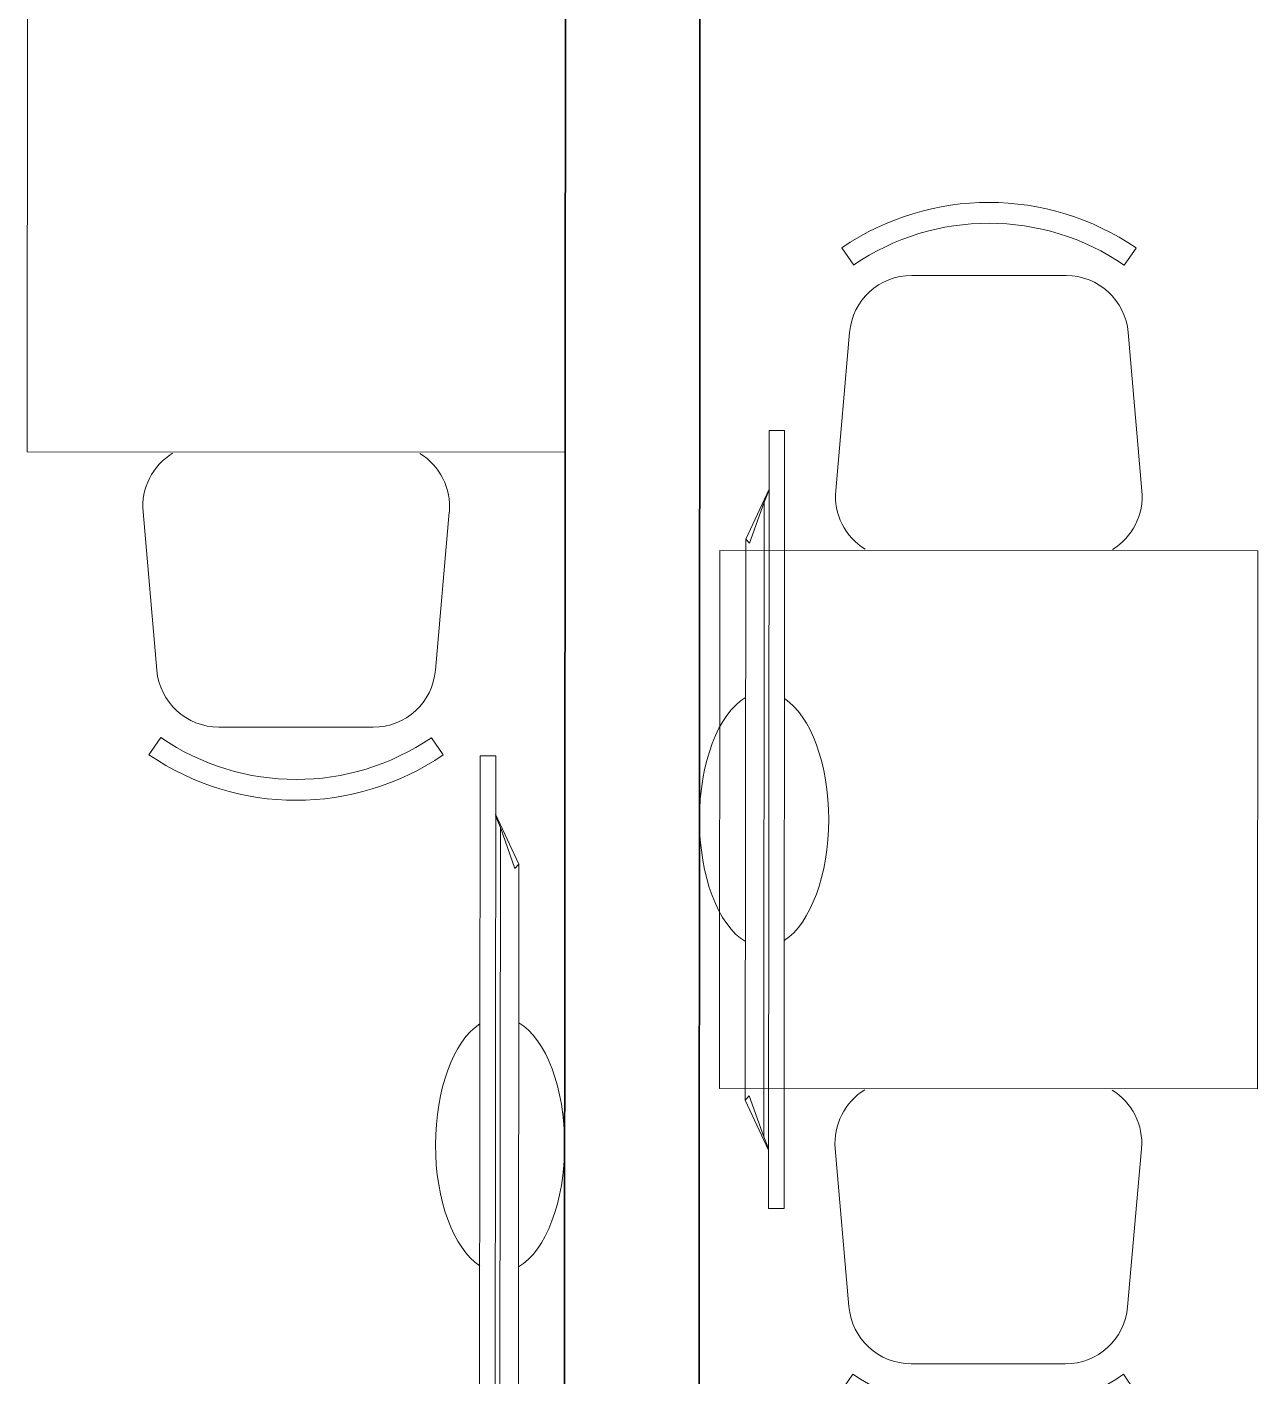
# Model space of a CAD drawing. Header units: millimetres. Extents: x 0 to 145404, y 0 to 194550.
# Drawn here: x 76867 to 78697, y 22494 to 24500 of the extents above; entities that cross this region are included whole.
import ezdxf

# ---------------------------------------------------------------- set-up
doc = ezdxf.new("R2010")
doc.units = ezdxf.units.MM
doc.linetypes.add('ELGO_LTYPE0', pattern=[0])
doc.layers.add('АР - мебель', color=7, linetype='Continuous', lineweight=9, true_color=0x787878)
doc.layers.add('АР - Монолит', color=56, linetype='Continuous', lineweight=30)

# ---------------------------------------------------------------- blocks, each defined once
blk = doc.blocks.new('*U441')
at = {"color": 0, "linetype": 'ELGO_LTYPE0'}
for p, q in [((-126.3, -578.5), (-126.3, 578.5)), ((-126.3, 578.5), (-103.1, 578.5)), ((-103.1, 578.5), (-103.1, -578.5)), ((-103.1, 491.5), (-68.5, 417.2)), ((-103.1, 489.1), (-96.1, 471.8)), ((-96.1, 471.8), (-96.1, -471.8)), ((-74.4, 410.8), (-96.1, 471.8)), ((-68.5, 417.2), (-74.4, 410.8)), ((-68.5, -417.2), (-68.5, 417.2)), ((-103.1, -491.5), (-68.5, -417.2)), ((-74.4, -410.8), (-96.1, -471.8)), ((-68.5, -417.2), (-74.4, -410.8)), ((-96.1, -471.8), (-103.1, -489.1)), ((-103.1, -578.5), (-126.3, -578.5))]:
    blk.add_line(p, q, dxfattribs=at)
for start_param, end_param in [(3.433141, 5.991637), (0.31972, 2.821873)]:
    blk.add_ellipse((-96.1, 0), major_axis=(0, 189.6), ratio=0.506784, start_param=start_param, end_param=end_param, dxfattribs=at)
blk = doc.blocks.new('ОГ78_на2персон_стол800х800')
for p, q in [((-400, -800), (-400, 0)), ((-400, 0), (400, 0)), ((400, 0), (400, -800)), ((-489.2, -172.3), (-724.4, -192.8)), ((489.2, -172.3), (724.4, -192.8)), ((-824.7, -198.8), (-850.3, -181.3)), ((824.7, -198.8), (850.3, -181.3)), ((-809.3, -285.3), (-809.3, -514.7)), ((809.3, -285.3), (809.3, -514.7)), ((-824.7, -601.2), (-850.3, -618.7)), ((824.7, -601.2), (850.3, -618.7)), ((-489.2, -627.7), (-724.4, -607.2)), ((489.2, -627.7), (724.4, -607.2)), ((400, -800), (-400, -800))]:
    blk.add_line(p, q)
for centre, radius, start, end in [((-481.1, -264.8), 92.9, 31.593, 94.9697), ((481.1, -264.8), 92.9, 85.0303, 148.407), ((-530.7, -400), 387.3, 145.6197, 214.3803), ((-530.7, -400), 356.3, 145.6197, 214.3803), ((-716.4, -285.3), 92.9, 94.9697, 180), ((716.4, -285.3), 92.9, 0, 85.0303), ((530.7, -400), 356.3, 325.6197, 34.3803), ((530.7, -400), 387.3, 325.6197, 34.3803), ((-716.4, -514.7), 92.9, 180, 265.0303), ((716.4, -514.7), 92.9, 274.9697, 0), ((-481.1, -535.2), 92.9, 265.0303, 328.407), ((481.1, -535.2), 92.9, 211.593, 274.9697)]:
    blk.add_arc(centre, radius, start, end)
blk = doc.blocks.new('Квартира 1С 3800 тип 3')
at = {"layer": 'АР - Монолит'}
blk.add_lwpolyline([(4000, 0), (3800, 0), (3800, -6150), (4000, -6150)], close=True, dxfattribs=at)
at = {"layer": 'АР - мебель', "rotation": 270}
blk.add_blockref('ОГ78_на2персон_стол800х800', (3770, -4690.5), dxfattribs=at)
at = {"layer": 'АР - мебель'}
blk.add_blockref('*U441', (3800, -4690.6), dxfattribs=at)
blk = doc.blocks.new('*U385')
at = {"color": 0, "linetype": 'ELGO_LTYPE0'}
for p, q in [((-126.3, -578.5), (-126.3, 578.5)), ((-126.3, 578.5), (-103.1, 578.5)), ((-103.1, 578.5), (-103.1, -578.5)), ((-103.1, 491.5), (-68.5, 417.2)), ((-103.1, 489.1), (-96.1, 471.8)), ((-96.1, 471.8), (-96.1, -471.8)), ((-74.4, 410.8), (-96.1, 471.8)), ((-68.5, 417.2), (-74.4, 410.8)), ((-68.5, -417.2), (-68.5, 417.2)), ((-103.1, -491.5), (-68.5, -417.2)), ((-74.4, -410.8), (-96.1, -471.8)), ((-68.5, -417.2), (-74.4, -410.8)), ((-96.1, -471.8), (-103.1, -489.1)), ((-103.1, -578.5), (-126.3, -578.5))]:
    blk.add_line(p, q, dxfattribs=at)
for start_param, end_param in [(3.433141, 5.991637), (0.31972, 2.821873)]:
    blk.add_ellipse((-96.1, 0), major_axis=(0, 189.6), ratio=0.506784, start_param=start_param, end_param=end_param, dxfattribs=at)
blk = doc.blocks.new('Квартира 1К 5450 тип 5-2')
at = {"layer": 'АР - Монолит'}
blk.add_lwpolyline([(-5450, -6150), (-5650, -6150), (-5650, 0), (-5450, 0)], close=True, dxfattribs=at)
at = {"layer": 'АР - мебель', "rotation": 90}
blk.add_blockref('ОГ78_на2персон_стол800х800', (-5450, -3744.4), dxfattribs=at)
at = {"layer": 'АР - мебель', "xscale": -1}
blk.add_blockref('*U385', (-5450, -5174.5), dxfattribs=at)
blk = doc.blocks.new('H_Section_2')
at = {"rotation": 56.96711930257281}
for name, p in [('Квартира 1К 5450 тип 5-2', (-1319, -17034.5, 0)), ('Квартира 1С 3800 тип 3', (-6470.4, -24956.9, 0))]:
    blk.add_blockref(name, p, dxfattribs=at)

msp = doc.modelspace()

# ---------------------------------------------------------------- block references
at = {"xscale": -1, "rotation": 56.92792192093123}
msp.add_blockref('H_Section_2', (57225.5, 36206.1, 0), dxfattribs=at)

doc.saveas('drawing.dxf')
